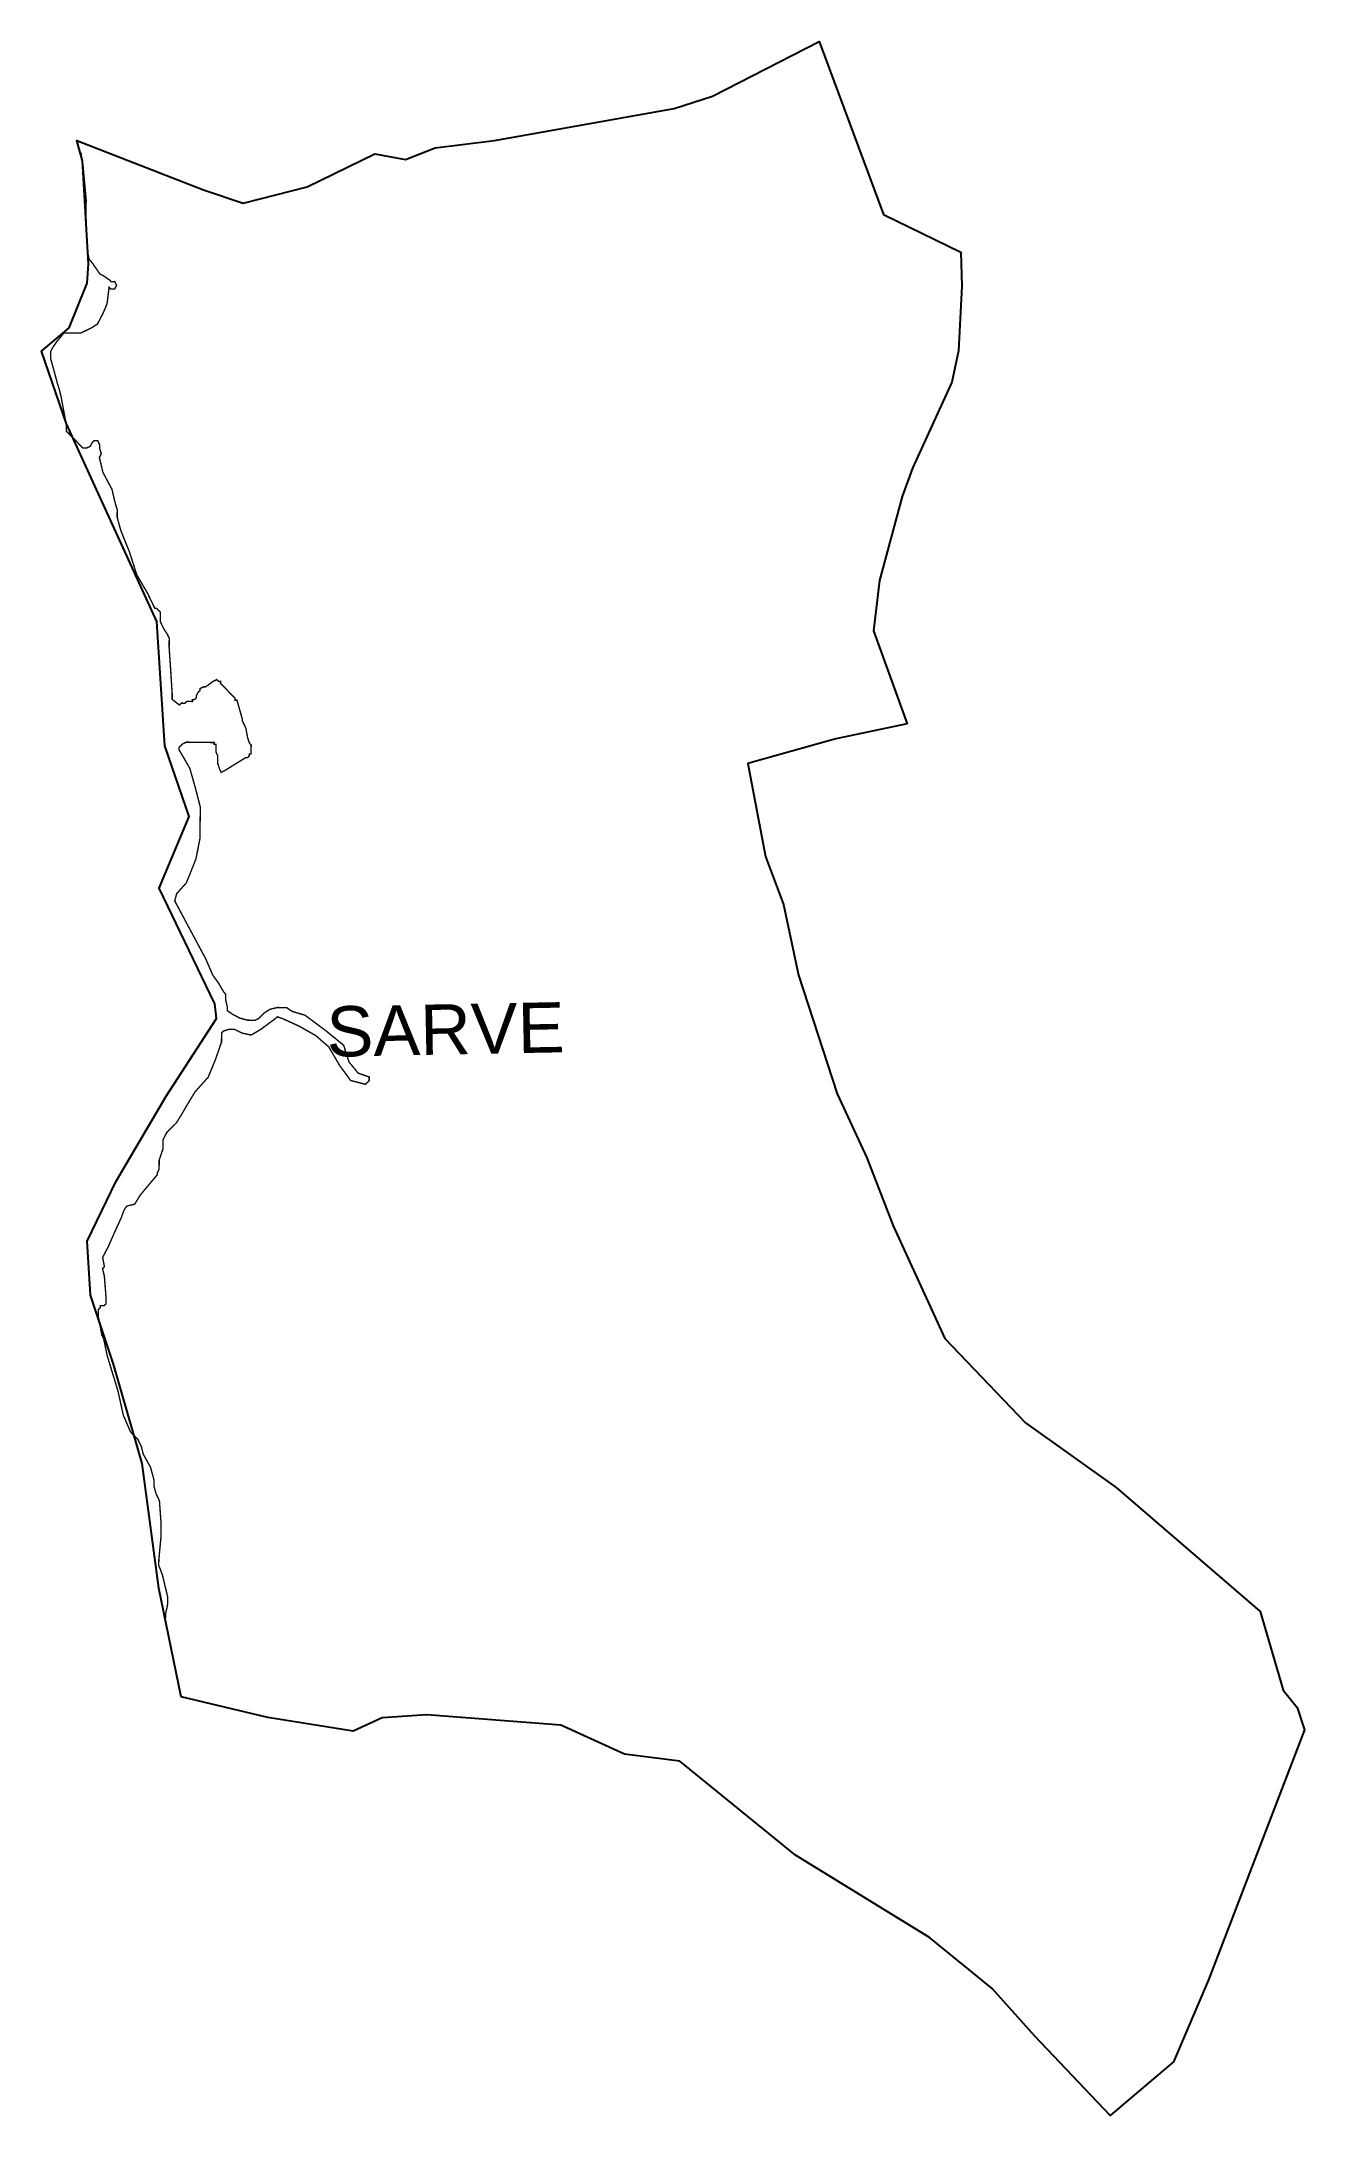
# Model space of a CAD drawing. Header units: metres. Extents: x 282156 to 284889, y 2016393 to 2020881.
import ezdxf

# ---------------------------------------------------------------- set-up
doc = ezdxf.new("R2010")
doc.units = ezdxf.units.M
for name, color, linetype in [('HAZARDS LINE', 1, 'Continuous'), ('village', 3, 'Continuous'), ('VILLAGE NAME', 250, 'Continuous')]:
    doc.layers.add(name, color=color, linetype=linetype)
doc.styles.get("Standard").update_dxf_attribs({"font": 'simplex.shx'})

msp = doc.modelspace()

# ---------------------------------------------------------------- linework, layer by layer
at = {"layer": 'HAZARDS LINE', "lineweight": 18}
msp.add_lwpolyline([(282423.5, 2017469.5, 3, 3, 0), (282425, 2017470.9, 3, 3, 0), (282425, 2017478.9, 3, 3, 0), (282429.2, 2017498.9, 3, 3, 0), (282429.4, 2017514.9, 3, 3, 0), (282421.7, 2017547, 3, 3, 0), (282417.9, 2017563.1, 3, 3, 0), (282410.1, 2017583.2, 3, 3, 0), (282410.2, 2017595.2, 3, 3, 0), (282414.7, 2017643.2, 3, 3, 0), (282415, 2017675.3, 3, 3, 0), (282411.5, 2017723.4, 3, 3, 0), (282403.7, 2017739.5, 3, 3, 0), (282399.8, 2017755.6, 3, 3, 0), (282399.9, 2017767.6, 3, 3, 0), (282392.2, 2017795.7, 3, 3, 0), (282376.5, 2017823.9, 3, 3, 0), (282372.6, 2017840, 3, 3, 0), (282364.8, 2017856.1, 3, 3, 0), (282348.9, 2017872.3, 3, 3, 0), (282333.3, 2017908.5, 3, 3, 0), (282321.8, 2017960.7, 3, 3, 0), (282298.5, 2018037, 3, 3, 0), (282290.9, 2018073.2, 3, 3, 0), (282287, 2018081.2, 3, 3, 0), (282279.4, 2018121.4, 3, 3, 0), (282279.5, 2018137.4, 3, 3, 0), (282283.6, 2018141.3, 3, 3, 0), (282283.6, 2018145.3, 3, 3, 0), (282291.6, 2018145.3, 3, 3, 0), (282295.7, 2018149.2, 3, 3, 0), (282295.8, 2018165.3, 3, 3, 0), (282292.3, 2018209.4, 3, 3, 0), (282288.4, 2018225.4, 3, 3, 0), (282292.5, 2018229.4, 3, 3, 0), (282288.7, 2018249.5, 3, 3, 0), (282300.9, 2018273.4, 3, 3, 0), (282313.2, 2018301.3, 3, 3, 0), (282329.6, 2018337.2, 3, 3, 0), (282333.7, 2018349.2, 3, 3, 0), (282337.8, 2018357.1, 3, 3, 0), (282341.9, 2018361.1, 3, 3, 0), (282357.9, 2018364.9, 3, 3, 0), (282370.2, 2018384.8, 3, 3, 0), (282406.7, 2018428.5, 3, 3, 0), (282406.7, 2018432.5, 3, 3, 0), (282410.8, 2018440.5, 3, 3, 0), (282411, 2018460.5, 3, 3, 0), (282419.2, 2018484.5, 3, 3, 0), (282419.4, 2018504.5, 3, 3, 0), (282427.6, 2018520.5, 3, 3, 0), (282431.7, 2018524.4, 3, 3, 0), (282439.8, 2018532.4, 3, 3, 0), (282447.8, 2018540.3, 3, 3, 0), (282460.1, 2018560.2, 3, 3, 0), (282476.4, 2018588.1, 3, 3, 0), (282488.6, 2018608, 3, 3, 0), (282517, 2018639.7, 3, 3, 0), (282533.4, 2018679.6, 3, 3, 0), (282545.8, 2018715.6, 3, 3, 0), (282546, 2018735.6, 3, 3, 0), (282550, 2018739.6, 3, 3, 0), (282562.1, 2018743.5, 3, 3, 0), (282574.1, 2018743.3, 3, 3, 0), (282590, 2018735.2, 3, 3, 0), (282610, 2018730.9, 3, 3, 0), (282630.2, 2018742.8, 3, 3, 0), (282646.3, 2018754.6, 3, 3, 0), (282662.4, 2018766.5, 3, 3, 0), (282666.5, 2018770.4, 3, 3, 0), (282678.5, 2018766.3, 3, 3, 0), (282714.3, 2018749.9, 3, 3, 0), (282750.2, 2018729.5, 3, 3, 0), (282778, 2018705.2, 3, 3, 0), (282801.6, 2018664.9, 3, 3, 0), (282825.3, 2018632.6, 3, 3, 0), (282857.3, 2018624.3, 3, 3, 0), (282865.4, 2018632.2, 3, 3, 0), (282865.4, 2018640.2, 3, 3, 0), (282841.5, 2018648.5, 3, 3, 0), (282821.7, 2018672.7, 3, 3, 0), (282810.1, 2018708.9, 3, 3, 0), (282770.3, 2018741.3, 3, 3, 0), (282726.6, 2018773.8, 3, 3, 0), (282698.6, 2018782.1, 3, 3, 0), (282686.7, 2018790.3, 3, 3, 0), (282666.7, 2018790.5, 3, 3, 0), (282650.6, 2018786.6, 3, 3, 0), (282638.5, 2018778.7, 3, 3, 0), (282626.4, 2018766.8, 3, 3, 0), (282618.3, 2018762.9, 3, 3, 0), (282602.3, 2018763.1, 3, 3, 0), (282586.3, 2018767.2, 3, 3, 0), (282570.4, 2018775.4, 3, 3, 0), (282558.5, 2018783.6, 3, 3, 0), (282558.5, 2018791.6, 3, 3, 0), (282554.7, 2018807.6, 3, 3, 0), (282554.8, 2018819.6, 3, 3, 0), (282550.9, 2018823.7, 3, 3, 0), (282539.1, 2018843.8, 3, 3, 0), (282527.2, 2018860, 3, 3, 0), (282511.5, 2018896.2, 3, 3, 0), (282468.3, 2018976.8, 3, 3, 0), (282444.7, 2019021.1, 3, 3, 0), (282448.9, 2019037.1, 3, 3, 0), (282469.7, 2019060, 3.01, 3.01, 0), (282490.5, 2019111.8, 3.01, 3.01, 0), (282499.1, 2019155.8, 3.01, 3.01, 0), (282500, 2019224, 3.01, 3.01, 0), (282488.6, 2019268.2, 3.01, 3.01, 0), (282477.1, 2019308.5, 3.01, 3.01, 0), (282453.6, 2019348.9, 3.01, 3.01, 0), (282453.6, 2019352.9, 3.01, 3.01, 0), (282461.7, 2019360.8, 3.01, 3.01, 0), (282469.8, 2019364.7, 3.01, 3.01, 0), (282529.9, 2019363.9, 3.01, 3.01, 0), (282529.9, 2019359.9, 3.01, 3.01, 0), (282533.9, 2019359.8, 3.01, 3.01, 0), (282533.7, 2019343.8, 3.01, 3.01, 0), (282537.6, 2019335.7, 3.01, 3.01, 0), (282537.4, 2019319.7, 3.01, 3.01, 0), (282541.2, 2019307.6, 3.01, 3.01, 0), (282545.1, 2019299.5, 3.01, 3.01, 0), (282553.2, 2019303.4, 3.01, 3.01, 0), (282597.6, 2019330.9, 3.01, 3.01, 0), (282601.6, 2019330.9, 3.01, 3.01, 0), (282605.7, 2019334.8, 3.01, 3.01, 0), (282605.8, 2019338.8, 3.01, 3.01, 0), (282609.8, 2019338.8, 3.01, 3.01, 0), (282610, 2019358.8, 3.01, 3.01, 0), (282606.1, 2019362.9, 3.01, 3.01, 0), (282602.2, 2019375, 3.01, 3.01, 0), (282598.5, 2019395.1, 3.01, 3.01, 0), (282594.6, 2019403.1, 3.01, 3.01, 0), (282590.7, 2019411.2, 3.01, 3.01, 0), (282590.7, 2019415.2, 3.01, 3.01, 0), (282579.3, 2019455.5, 3.01, 3.01, 0), (282575.2, 2019455.5, 3.01, 3.01, 0), (282575.3, 2019459.5, 3.01, 3.01, 0), (282571.3, 2019463.6, 3.01, 3.01, 0), (282563.4, 2019471.7, 3.01, 3.01, 0), (282559.5, 2019475.8, 3.01, 3.01, 0), (282543.7, 2019492, 3.01, 3.01, 0), (282543.7, 2019496, 3.01, 3.01, 0), (282539.7, 2019496.1, 3.01, 3.01, 0), (282535.8, 2019500.1, 3.01, 3.01, 0), (282527.7, 2019496.2, 3.01, 3.01, 0), (282511.5, 2019484.4, 3.01, 3.01, 0), (282507.5, 2019484.5, 3.01, 3.01, 0), (282499.4, 2019480.6, 3.01, 3.01, 0), (282499.4, 2019476.6, 3.01, 3.01, 0), (282495.3, 2019472.6, 3.01, 3.01, 0), (282491.2, 2019464.7, 3.01, 3.01, 0), (282491.1, 2019460.6, 3.01, 3.01, 0), (282487.1, 2019456.7, 3.01, 3.01, 0), (282483.1, 2019456.7, 3.01, 3.01, 0), (282483, 2019452.7, 3.01, 3.01, 0), (282471, 2019452.9, 3.01, 3.01, 0), (282466.9, 2019448.9, 3.01, 3.01, 0), (282458.9, 2019449.1, 3.01, 3.01, 0), (282454.8, 2019445.1, 3.01, 3.01, 0), (282439, 2019457.3, 3.01, 3.01, 0), (282439.1, 2019469.4, 3.01, 3.01, 0), (282435.8, 2019521.5, 3.01, 3.01, 0), (282432.5, 2019569.7, 3.01, 3.01, 0), (282432.7, 2019589.7, 3.01, 3.01, 0), (282428.8, 2019597.8, 3.01, 3.01, 0), (282421, 2019609.9, 3.01, 3.01, 0), (282413.2, 2019626.1, 3.01, 3.01, 0), (282413.4, 2019646.1, 3.01, 3.01, 0), (282405.5, 2019654.3, 3.01, 3.01, 0), (282401.5, 2019654.3, 3.01, 3.01, 0), (282397.6, 2019662.4, 3.01, 3.01, 0), (282385.9, 2019686.6, 3.01, 3.01, 0), (282362.4, 2019727, 3.01, 3.01, 0), (282354.7, 2019751.2, 3.01, 3.01, 0), (282347, 2019775.3, 3.01, 3.01, 0), (282327.6, 2019823.7, 3.01, 3.01, 0), (282320, 2019851.9, 3.01, 3.01, 0), (282320.2, 2019867.9, 3.01, 3.01, 0), (282316.3, 2019880, 3.01, 3.01, 0), (282308.7, 2019912.2, 3.01, 3.01, 0), (282289.2, 2019948.5, 3.01, 3.01, 0), (282285.4, 2019964.6, 3.01, 3.01, 0), (282281.6, 2019980.7, 3.01, 3.01, 0), (282285.7, 2019988.7, 3.01, 3.01, 0), (282281.9, 2020000.7, 3.01, 3.01, 0), (282282, 2020008.8, 3.01, 3.01, 0), (282278.1, 2020016.8, 3.01, 3.01, 0), (282270.1, 2020016.9, 3.01, 3.01, 0), (282266, 2020013, 3.01, 3.01, 0), (282261.9, 2020005, 3.01, 3.01, 0), (282253.8, 2020001.1, 3.01, 3.01, 0), (282245.8, 2020001.2, 3.01, 3.01, 0), (282237.9, 2020009.3, 3.01, 3.01, 0), (282230, 2020017.5, 3.01, 3.01, 0), (282210.2, 2020037.8, 3.01, 3.01, 0), (282210.4, 2020049.8, 3.01, 3.01, 0), (282206.6, 2020069.9, 3.01, 3.01, 0), (282199.1, 2020110.1, 3.01, 3.01, 0), (282195.3, 2020126.2, 3.01, 3.01, 0), (282191.5, 2020138.3, 3.01, 3.01, 0), (282183.9, 2020166.4, 3.01, 3.01, 0), (282176.2, 2020194.6, 3.01, 3.01, 0), (282176.4, 2020210.7, 3.01, 3.01, 0), (282180.5, 2020218.6, 3.01, 3.01, 0), (282188.7, 2020230.5, 3.01, 3.01, 0), (282205, 2020250.4, 3.01, 3.01, 0), (282241.1, 2020249.9, 3.01, 3.01, 0), (282265.3, 2020261.6, 3.01, 3.01, 0), (282277.4, 2020269.4, 3.01, 3.01, 0), (282289.8, 2020293.3, 3.01, 3.01, 0), (282298.1, 2020313.3, 3.01, 3.01, 0), (282302.6, 2020349.3, 3.01, 3.01, 0), (282306.5, 2020345.2, 3.01, 3.01, 0), (282314.5, 2020345.1, 3.01, 3.01, 0), (282318.7, 2020353.1, 3.01, 3.01, 0), (282314.8, 2020361.2, 3.01, 3.01, 0), (282306.7, 2020361.3, 3.01, 3.01, 0), (282302.8, 2020365.3, 3.01, 3.01, 0), (282290.9, 2020373.5, 3.01, 3.01, 0), (282282.9, 2020377.6, 3.01, 3.01, 0), (282263.2, 2020406, 3.01, 3.01, 0), (282259.3, 2020410, 3.01, 3.01, 0), (282255.5, 2020430.1, 3.01, 3.01, 0), (282252.5, 2020506.3, 3.01, 3.01, 0), (282253, 2020538.4, 3.01, 3.01, 0), (282246, 2020614.7, 3.01, 3.01, 0), (282242.2, 2020630.8, 3.01, 3.01, 0), (282242.3, 2020638.8, 3.01, 3.01, 0), (282240.7, 2020638.8, 3.01, 3.01, 0)], format="xyseb", dxfattribs=at)
at = {"layer": 'village', "flags": 128}
msp.add_lwpolyline([(283956.4, 2019605.8), (284029.3, 2019404)], dxfattribs=at)
at = {"layer": 'village', "color": 3, "true_color": 0x00ff00}
for points in [[(283723.1, 2019117.4, 0), (283762.2, 2019013.3, 0), (283794.3, 2018860.5, 0), (283878.2, 2018603.8, 0), (283942.6, 2018465.2, 0), (283999.3, 2018317.9, 0), (284111.3, 2018074.3, 0), (284285.4, 2017891.7, 0), (284482.1, 2017752.1, 0), (284793.3, 2017483.7, 0), (284843.3, 2017313.4, 0), (284873.3, 2017275.8, 0), (284889.4, 2017227.8, 0), (284681.7, 2016686.3, 0), (284606.1, 2016508.8, 0), (284468.9, 2016392.9, 0), (284305.5, 2016564.6, 0), (284213.4, 2016667.7, 0), (284078.2, 2016778, 0), (283787.7, 2016956.1, 0), (283537.4, 2017159.6, 0), (283417.6, 2017174.8, 0), (283280, 2017237.3, 0), (282989.8, 2017259.8, 0), (282893.4, 2017253.6, 0), (282830.4, 2017224.3, 0), (282646.3, 2017254.2, 0), (282458.2, 2017299.2, 0), (282410.5, 2017533.9, 0), (282374.1, 2017804.1, 0), (282312, 2018018.7, 0), (282262.6, 2018168.1, 0), (282255.5, 2018285.1, 0), (282317.8, 2018415, 0), (282425.8, 2018598.6, 0), (282534.7, 2018766.7, 0), (282531.4, 2018798.5, 0), (282410.9, 2019048.4, 0), (282476, 2019203.7, 0), (282423.1, 2019356.5, 0), (282405.6, 2019625.5, 0), (282210.1, 2020053.6, 0), (282156.3, 2020211, 0), (282216.1, 2020261.6, 0), (282255.4, 2020357.7, 0), (282257.9, 2020399.7, 0), (282245.2, 2020622.9, 0), (282232.9, 2020666.3, 0), (282507.2, 2020560, 0), (282592.5, 2020530.7, 0), (282731.2, 2020566.2, 0), (282877.5, 2020637.8, 0), (282944.1, 2020625.5, 0), (283008.5, 2020650.4, 0), (283136.5, 2020666.7, 0), (283525.5, 2020735.8, 0), (283608.3, 2020762.7, 0), (283838.8, 2020880.9, 0), (283978.6, 2020506.8, 0), (284145.9, 2020425.1, 0), (284147.9, 2020351.4, 0), (284140.7, 2020211.2, 0), (284126.5, 2020144, 0), (284040.8, 2019957.4, 0), (284018.9, 2019896.6, 0), (283969.6, 2019714.6, 0), (283956.4, 2019605.8, 0)], [(284029.3, 2019404, 0), (283875.2, 2019371.6, 0), (283684.8, 2019318.5, 0), (283723.1, 2019117.4, 0)]]:
    msp.add_polyline3d(points, dxfattribs=at)

# ---------------------------------------------------------------- texts
at = {"layer": 'VILLAGE NAME', "insert": (282772, 2018792.5), "char_height": 108.748, "attachment_point": 1, "rotation": 1.1028}
msp.add_mtext_dynamic_manual_height_columns('{\\fArial|b0|i0|c0|p34;SARVE}', width=726.929, gutter_width=543.7, heights=[0], dxfattribs=at)

doc.saveas('drawing.dxf')
